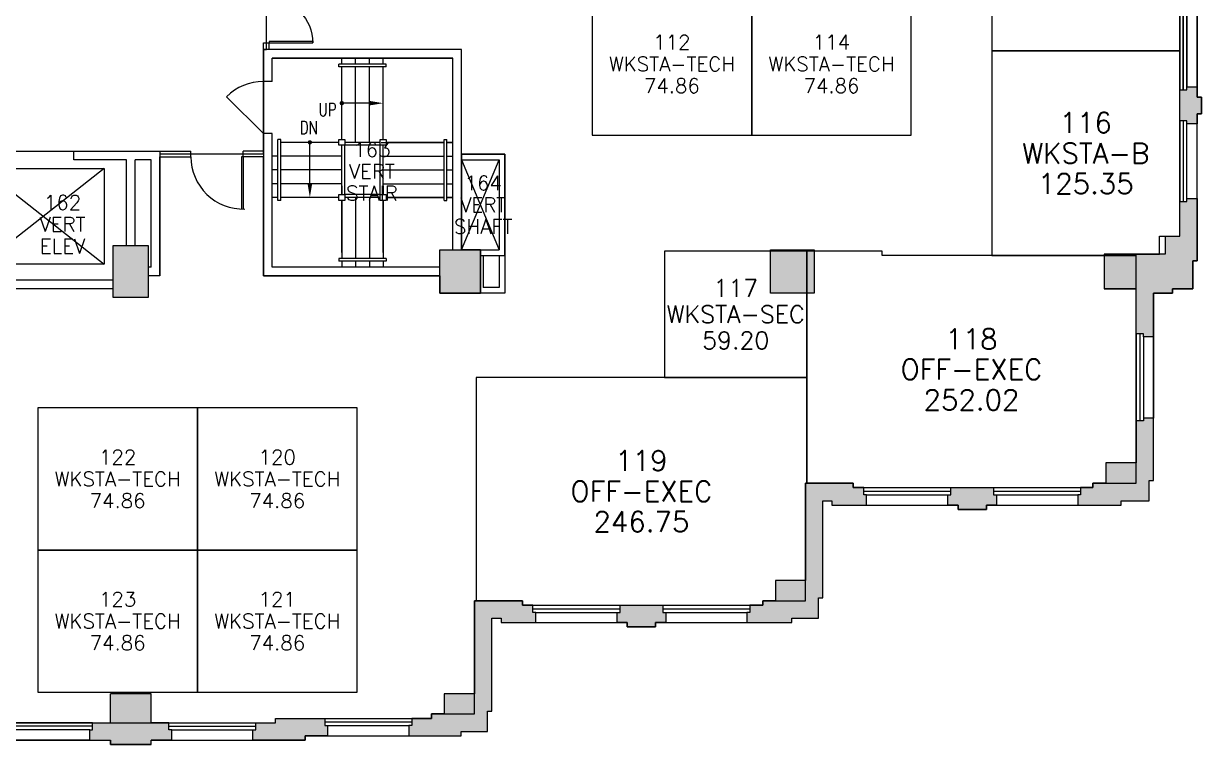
# Model space of a CAD drawing. Extents: x 17 to 1493, y -258 to 700.
# Drawn here: x 682 to 1493, y -258 to 239 of the extents above; entities that cross this region are included whole.
import ezdxf
from ezdxf.enums import TextEntityAlignment as Align

# ---------------------------------------------------------------- set-up
doc = ezdxf.new("R2010")
doc.units = 0
doc.header["$LTSCALE"] = 120
doc.header["$MEASUREMENT"] = 0
doc.layers.get('0').update_dxf_attribs({"linetype": 'CONTINUOUS'})
for name, color, linetype in [('DR', 30, 'CONTINUOUS'), ('GROS$', 20, 'CONTINUOUS'), ('PL', 82, 'CONTINUOUS'), ('PL-ELVTR', 82, 'CONTINUOUS'), ('PL-MISC', 82, 'CONTINUOUS'), ('PL-STAIR', 82, 'CONTINUOUS'), ('PL-TOIL', 82, 'CONTINUOUS'), ('RM3_', 142, 'CONTINUOUS'), ('RM_', 142, 'CONTINUOUS'), ('RM_TXT', 142, 'CONTINUOUS'), ('WA', 30, 'CONTINUOUS'), ('WA-EXT', 63, 'CONTINUOUS'), ('WN', 8, 'CONTINUOUS')]:
    doc.layers.add(name, color=color, linetype=linetype)
doc.styles.add('ASSETTEXT', font='simplex.shx')

# ---------------------------------------------------------------- blocks, each defined once
blk = doc.blocks.new('ELEV')
for p, q in [((42, -6), (-42, -72)), ((-42, -6), (42, -72))]:
    blk.add_line(p, q)
blk.add_lwpolyline([(-42, -72), (-42, -6), (42, -6), (42, -72)], close=True)
blk = doc.blocks.new('WNV')
for p, q in [((53.5, 5), (-2, 5)), ((53.5, 2.5), (-2, 2.5)), ((0, 0), (51.5, 0))]:
    blk.add_line(p, q)
at = {"layer": 'PL'}
blk.add_line((0, -7), (51.5, -7), dxfattribs=at)
blk = doc.blocks.new('WNH')
for p, q in [((-2, 5), (58, 5)), ((-2, 2.5), (58, 2.5)), ((0, 0), (56, 0))]:
    blk.add_line(p, q)
at = {"layer": 'PL'}
blk.add_line((0, -7), (56, -7), dxfattribs=at)
blk = doc.blocks.new('90S2')
for p, q in [((-0.5, 0), (-0.5, 1)), ((-0.46875, 0), (-0.46875, 0.998045)), ((-0.5, 0), (-0.46875, 0)), ((-0.46875, 0), (-0.46875, 0))]:
    blk.add_line(p, q)
blk.add_arc((-0.5, 0), 1, 0, 91.706985)
blk = doc.blocks.new('DR-DOUB')
for p, q in [((0, 0.5), (0.015625, 0.5)), ((0, 0), (0, 0.5)), ((0.015625, 0.5), (0.015625, 0)), ((1, 0.5), (0.984375, 0.5)), ((0.984375, 0.5), (0.984375, 0)), ((1, 0), (1, 0.5)), ((0.015625, 0), (0, 0)), ((0.984375, 0), (1, 0))]:
    blk.add_line(p, q)
for centre, start, end in [((0, 0), 0, 90), ((1, 0), 90, 180)]:
    blk.add_arc(centre, 0.5, start, end)

msp = doc.modelspace()

# ---------------------------------------------------------------- hatches: boundary and pattern name
at = {"layer": 'WA-EXT'}
h = msp.add_hatch(color=256, dxfattribs=at)
h.paths.add_polyline_path([(769.45, 664.98), (741.45, 664.98), (741.45, 684.98), (729.2, 684.98), (729.2, 689.98), (727.2, 689.98), (727.2, 696.98), (741.45, 696.98), (741.45, 699.98), (769.45, 699.98), (769.45, 696.98), (783.7, 696.98), (783.7, 689.98), (781.7, 689.98), (781.7, 684.98), (769.45, 684.98)])
h.paths.add_polyline_path([(1117.2, 618.98), (1097.7, 618.98), (1097.7, 615.98), (1090.7, 615.98), (1090.7, 608.98), (1092.7, 608.98), (1092.7, 603.98), (1122.2, 603.98), (1122.2, 608.98), (1124.2, 608.98), (1124.2, 615.98), (1117.2, 615.98)])
h.paths.add_polyline_path([(1345.2, 537.98), (1325.7, 537.98), (1325.7, 534.98), (1318.7, 534.98), (1318.7, 527.98), (1320.7, 527.98), (1320.7, 522.98), (1350.2, 522.98), (1350.2, 527.98), (1352.2, 527.98), (1352.2, 534.98), (1345.2, 534.98)])
h.paths.add_polyline_path([(1408.2, 527.98), (1408.2, 534.98), (1438.2, 534.98), (1438.2, 531.98), (1457.45, 531.98), (1457.45, 517.98), (1460.45, 517.98), (1460.45, 474.98), (1453.45, 474.98), (1453.45, 476.98), (1448.45, 476.98), (1448.45, 505.98), (1427.45, 505.98), (1427.45, 519.98), (1418.7, 519.98), (1418.7, 522.98), (1410.2, 522.98), (1410.2, 527.98)])
h.paths.add_polyline_path([(1493.45, 176.73), (1490.45, 176.73), (1490.45, 169.73), (1483.45, 169.73), (1483.45, 171.73), (1478.45, 171.73), (1478.45, 193.23), (1483.45, 193.23), (1483.45, 195.23), (1490.45, 195.23), (1490.45, 188.23), (1493.45, 188.23)])
h = msp.add_hatch(color=256, dxfattribs=at)
h.paths.add_polyline_path([(103.7, 547.98), (103.7, 554.98), (72.7, 554.98), (72.7, 551.98), (53.45, 551.98), (53.45, 537.98), (50.45, 537.98), (50.45, 486.98), (57.45, 486.98), (57.45, 488.98), (62.45, 488.98), (62.45, 525.98), (84.45, 525.98), (84.45, 539.98), (93.2, 539.98), (93.2, 542.98), (101.7, 542.98), (101.7, 547.98)])
h.paths.add_polyline_path([(46.45, 361.98), (84.45, 361.98), (84.45, 385.98), (62.45, 385.98), (62.45, 428.98), (57.45, 428.98), (57.45, 430.98), (50.45, 430.98), (50.45, 388.98), (37.45, 388.98), (37.45, 385.98), (23.45, 385.98), (23.45, 366.73), (20.45, 366.73), (20.45, 331.73), (27.45, 331.73), (27.45, 333.73), (32.45, 333.73), (32.45, 349.73), (46.45, 349.73)])
h.paths.add_polyline_path([(32.45, 248.73), (32.45, 278.23), (27.45, 278.23), (27.45, 280.23), (20.45, 280.23), (20.45, 273.23), (17.45, 273.23), (17.45, 253.73), (20.45, 253.73), (20.45, 246.73), (27.45, 246.73), (27.45, 248.73)])
h.paths.add_polyline_path([(62.45, 55.98), (84.45, 55.98), (84.45, 79.98), (46.45, 79.98), (46.45, 92.23), (32.45, 92.23), (32.45, 108.23), (27.45, 108.23), (27.45, 110.23), (20.45, 110.23), (20.45, 75.23), (23.45, 75.23), (23.45, 55.98), (37.45, 55.98), (37.45, 52.98), (50.45, 52.98), (50.45, 10.98), (57.45, 10.98), (57.45, 12.98), (62.45, 12.98)], flags=17)
h.paths.add_polyline_path([(187.2, -116.02), (167.7, -116.02), (167.7, -113.02), (160.7, -113.02), (160.7, -106.02), (162.7, -106.02), (162.7, -101.02), (192.2, -101.02), (192.2, -106.02), (194.2, -106.02), (194.2, -113.02), (187.2, -113.02)], flags=17)
h.paths.add_polyline_path([(104.7, -106.02), (104.7, -113.02), (72.7, -113.02), (72.7, -110.02), (53.45, -110.02), (53.45, -96.02), (50.45, -96.02), (50.45, -45.02), (57.45, -45.02), (57.45, -47.02), (62.45, -47.02), (62.45, -84.02), (85.45, -84.02), (85.45, -98.02), (94.2, -98.02), (94.2, -101.02), (102.7, -101.02), (102.7, -106.02)], flags=16)
h.paths.add_polyline_path([(415.2, -187.02), (395.7, -187.02), (395.7, -184.02), (388.7, -184.02), (388.7, -177.02), (390.7, -177.02), (390.7, -172.02), (420.2, -172.02), (420.2, -177.02), (422.2, -177.02), (422.2, -184.02), (415.2, -184.02)])
h.paths.add_polyline_path([(1117.2, -177.02), (1097.7, -177.02), (1097.7, -174.02), (1090.7, -174.02), (1090.7, -167.02), (1092.7, -167.02), (1092.7, -162.02), (1122.2, -162.02), (1122.2, -167.02), (1124.2, -167.02), (1124.2, -174.02), (1117.2, -174.02)])
edge = h.paths.add_edge_path()
edge.add_line((17.45, 168.73), (17.45, 188.23))
edge.add_line((20.45, 168.73), (17.45, 168.73))
edge.add_line((20.45, 161.73), (20.45, 168.73))
edge.add_line((27.45, 161.73), (20.45, 161.73))
edge.add_line((27.45, 163.73), (27.45, 161.73))
edge.add_line((32.45, 163.73), (27.45, 163.73))
edge.add_line((32.45, 173.98), (32.45, 163.73))
edge.add_line((32.45, 193.23), (32.45, 179.98))
edge.add_line((27.45, 193.23), (32.45, 193.23))
edge.add_line((27.45, 195.23), (27.45, 193.23))
edge.add_line((20.45, 195.23), (27.45, 195.23))
edge.add_line((20.45, 188.23), (20.45, 195.23))
edge.add_line((17.45, 188.23), (20.45, 188.23))
edge.add_line((282.75, -98.02), (290.45, -98.02))
edge.add_line((321.2, -169.02), (321.2, -172.02))
edge.add_line((312.45, -169.02), (321.2, -169.02))
edge.add_line((312.45, -155.02), (312.45, -169.02))
edge.add_line((290.45, -155.02), (312.45, -155.02))
edge.add_line((290.45, -98.02), (290.45, -155.02))
edge.add_line((259.45, -98.02), (278.75, -98.02))
edge.add_line((259.45, -101.02), (259.45, -98.02))
edge.add_line((252.2, -101.02), (259.45, -101.02))
edge.add_line((252.2, -106.02), (252.2, -101.02))
edge.add_line((250.2, -106.02), (252.2, -106.02))
edge.add_line((250.2, -113.02), (250.2, -106.02))
edge.add_line((272.7, -113.02), (250.2, -113.02))
edge.add_line((272.7, -110.02), (272.7, -113.02))
edge.add_line((278.45, -110.02), (272.7, -110.02))
edge.add_line((278.45, -167.02), (278.45, -110.02))
edge.add_line((281.45, -167.02), (278.45, -167.02))
edge.add_line((281.45, -181.02), (281.45, -167.02))
edge.add_line((299.7, -181.02), (281.45, -181.02))
edge.add_line((299.7, -184.02), (299.7, -181.02))
edge.add_line((332.7, -184.02), (299.7, -184.02))
edge.add_line((332.7, -177.02), (332.7, -184.02))
edge.add_line((330.7, -177.02), (332.7, -177.02))
edge.add_line((330.7, -172.02), (330.7, -177.02))
edge.add_line((321.2, -172.02), (330.7, -172.02))
for points in [[(1468.45, 79.98), (1426.45, 79.98), (1426.45, 55.98), (1448.45, 55.98), (1448.45, 24.98), (1453.45, 24.98), (1453.45, 22.98), (1460.45, 22.98), (1460.45, 52.98), (1473.45, 52.98), (1473.45, 55.98), (1487.45, 55.98), (1487.45, 75.23), (1490.45, 75.23), (1490.45, 118.23), (1483.45, 118.23), (1483.45, 116.23), (1478.45, 116.23), (1478.45, 92.23), (1468.45, 92.23)], [(743.45, 85.98), (767.45, 85.98), (767.45, 49.98), (743.45, 49.98)], [(968.45, 82.98), (996.45, 82.98), (996.45, 52.98), (968.45, 52.98)], [(1226.45, 82.98), (1226.45, 52.98), (1196.45, 52.98), (1196.45, 82.98)], [(1408.2, -86.02), (1408.2, -93.02), (1438.2, -93.02), (1438.2, -90.02), (1457.45, -90.02), (1457.45, -76.02), (1460.45, -76.02), (1460.45, -33.02), (1453.45, -33.02), (1453.45, -35.02), (1448.45, -35.02), (1448.45, -64.02), (1427.45, -64.02), (1427.45, -78.02), (1418.7, -78.02), (1418.7, -81.02), (1410.2, -81.02), (1410.2, -86.02)]]:
    msp.add_hatch(color=256, dxfattribs=at).paths.add_polyline_path(points)
h = msp.add_hatch(color=256, dxfattribs=at)
h.paths.add_polyline_path([(1345.2, -96.02), (1325.7, -96.02), (1325.7, -93.02), (1318.7, -93.02), (1318.7, -86.02), (1320.7, -86.02), (1320.7, -81.02), (1350.2, -81.02), (1350.2, -86.02), (1352.2, -86.02), (1352.2, -93.02), (1345.2, -93.02)])
h.paths.add_polyline_path([(1220.45, -145.02), (1220.45, -78.02), (1253.45, -78.02), (1253.45, -81.02), (1260.7, -81.02), (1260.7, -86.02), (1262.7, -86.02), (1262.7, -93.02), (1238.7, -93.02), (1238.7, -90.02), (1232.45, -90.02), (1232.45, -157.02), (1229.45, -157.02), (1229.45, -171.02), (1211.2, -171.02), (1211.2, -174.02), (1180.2, -174.02), (1180.2, -167.02), (1182.2, -167.02), (1182.2, -162.02), (1191.2, -162.02), (1191.2, -159.02), (1199.95, -159.02), (1199.95, -145.02)])
h = msp.add_hatch(color=256, dxfattribs=at)
h.paths.add_polyline_path([(1025.45, -159.02), (992.45, -159.02), (992.45, -223.02), (971.45, -223.02), (971.45, -237.02), (962.7, -237.02), (962.7, -240.02), (949.2, -240.02), (949.2, -245.02), (947.2, -245.02), (947.2, -252.02), (983.2, -252.02), (983.2, -249.02), (1001.45, -249.02), (1001.45, -235.02), (1004.45, -235.02), (1004.45, -171.02), (1010.7, -171.02), (1010.7, -174.02), (1034.7, -174.02), (1034.7, -167.02), (1032.7, -167.02), (1032.7, -162.02), (1025.45, -162.02)])
h.paths.add_polyline_path([(875.7, -255.02), (839.7, -255.02), (839.7, -248.02), (841.7, -248.02), (841.7, -243.02), (855.2, -243.02), (855.2, -240.02), (889.2, -240.02), (889.2, -245.02), (891.2, -245.02), (891.2, -252.02), (875.7, -252.02)])
h = msp.add_hatch(color=256, dxfattribs=at)
h.paths.add_polyline_path([(655.7, -243.02), (655.7, -240.02), (621.7, -240.02), (621.7, -245.02), (619.7, -245.02), (619.7, -252.02), (635.2, -252.02), (635.2, -255.02), (671.2, -255.02), (671.2, -248.02), (669.2, -248.02), (669.2, -243.02)])
h.paths.add_polyline_path([(769.45, -243.02), (769.45, -223.02), (741.45, -223.02), (741.45, -243.02), (729.2, -243.02), (729.2, -248.02), (727.2, -248.02), (727.2, -255.02), (741.45, -255.02), (741.45, -258.02), (769.45, -258.02), (769.45, -255.02), (783.7, -255.02), (783.7, -248.02), (781.7, -248.02), (781.7, -243.02)])

# ---------------------------------------------------------------- linework, layer by layer
at = {"layer": 'DR'}
msp.add_line((821.49, 188.44), (846.95, 162.98), dxfattribs=at)
at = {"layer": 'DR', "linetype": 'Continuous'}
msp.add_arc((846.95, 162.98), 36, 90, 135, dxfattribs=at)
at = {"layer": 'GROS$'}
for points in [[(655.7, -243.02), (855.2, -243.02), (855.2, -240.02), (962.7, -240.02), (962.7, -237.02), (992.45, -237.02), (992.45, -159.02), (1025.45, -159.02), (1025.45, -162.02), (1191.2, -162.02), (1191.2, -159.02), (1220.45, -159.02), (1220.45, -78.02), (1253.45, -78.02), (1253.45, -81.02), (1418.7, -81.02), (1418.7, -78.02), (1448.45, -78.02), (1448.45, 79.98), (1464.45, 79.98), (1464.45, 92.23), (1478.45, 92.23), (1478.45, 220.98), (1478.45, 349.73)], [(635.2, -255.02), (741.45, -255.02), (741.45, -258.02), (769.45, -258.02), (769.45, -255.02), (875.7, -255.02), (875.7, -252.02), (983.2, -252.02), (983.2, -249.02), (1001.45, -249.02), (1001.45, -235.02), (1004.45, -235.02), (1004.45, -171.02), (1010.7, -171.02), (1010.7, -174.02), (1097.7, -174.02), (1097.7, -177.02), (1117.2, -177.02), (1117.2, -174.02), (1211.2, -174.02), (1211.2, -171.02), (1229.45, -171.02), (1229.45, -157.02), (1232.45, -157.02), (1232.45, -90.02), (1238.7, -90.02), (1238.7, -93.02), (1325.7, -93.02), (1325.7, -96.02), (1345.2, -96.02), (1345.2, -93.02), (1438.2, -93.02), (1438.2, -90.02), (1457.45, -90.02), (1457.45, -76.02), (1460.45, -76.02), (1460.45, 52.98), (1473.45, 52.98), (1473.45, 55.98), (1487.45, 55.98), (1487.45, 75.23), (1490.45, 75.23), (1490.45, 176.73), (1493.45, 176.73), (1493.45, 188.23), (1490.45, 188.23), (1490.45, 253.73)]]:
    msp.add_lwpolyline(points, dxfattribs=at)
at = {"layer": 'PL-MISC'}
for p, q in [((983.45, 144.9), (1009.4, 82.98)), ((983.45, 82.98), (1009.4, 144.9))]:
    msp.add_line(p, q, dxfattribs=at)
at = {"layer": 'PL-STAIR'}
for p, q in [((900.95, 210.98), (900.95, 214.98)), ((910.45, 210.98), (910.45, 214.98)), ((919.95, 210.98), (919.95, 214.98)), ((929.45, 210.98), (929.45, 214.98)), ((931.45, 210.98), (898.95, 210.98)), ((898.95, 208.98), (898.95, 210.98)), ((931.45, 208.98), (898.95, 208.98)), ((900.95, 158.98), (900.95, 208.98)), ((910.45, 156.98), (910.45, 208.98)), ((919.95, 156.98), (919.95, 208.98)), ((929.45, 158.98), (929.45, 208.98)), ((931.45, 208.98), (931.45, 210.98)), ((919.45, 183.98), (900.95, 183.98)), ((856.95, 116.98), (856.95, 158.98)), ((858.95, 158.98), (856.95, 158.98)), ((858.95, 116.98), (858.95, 158.98)), ((898.95, 156.98), (858.95, 156.98)), ((878.95, 128.98), (878.95, 156.98)), ((900.95, 120.98), (900.95, 154.98)), ((927.45, 156.98), (902.95, 156.98)), ((927.45, 154.98), (902.95, 154.98)), ((902.95, 120.98), (902.95, 154.98)), ((927.45, 120.98), (927.45, 154.98)), ((929.45, 120.98), (929.45, 154.98)), ((971.45, 156.98), (931.45, 156.98)), ((931.45, 156.98), (971.45, 156.98)), ((971.45, 116.98), (971.45, 158.98)), ((971.45, 158.98), (973.45, 158.98)), ((973.45, 116.98), (973.45, 158.98)), ((977.45, 156.98), (973.45, 156.98)), ((973.45, 156.98), (977.45, 156.98)), ((856.95, 147.48), (852.95, 147.48)), ((900.95, 147.48), (858.95, 147.48)), ((929.45, 147.48), (971.45, 147.48)), ((973.45, 147.48), (977.45, 147.48)), ((856.95, 137.98), (852.95, 137.98)), ((900.95, 137.98), (858.95, 137.98)), ((929.45, 137.98), (971.45, 137.98)), ((973.45, 137.98), (977.45, 137.98)), ((856.95, 128.48), (852.95, 128.48)), ((900.95, 128.48), (858.95, 128.48)), ((900.95, 126.98), (900.95, 120.98)), ((900.95, 120.98), (900.95, 126.98)), ((929.45, 128.48), (971.45, 128.48)), ((929.45, 126.98), (929.45, 120.98)), ((929.45, 120.98), (929.45, 126.98)), ((973.45, 128.48), (977.45, 128.48)), ((856.95, 118.98), (852.95, 118.98)), ((858.95, 116.98), (856.95, 116.98)), ((898.95, 118.98), (858.95, 118.98)), ((900.95, 116.98), (900.95, 76.98)), ((900.95, 80.98), (900.95, 116.98)), ((927.45, 120.98), (902.95, 120.98)), ((927.45, 118.98), (902.95, 118.98)), ((910.45, 118.98), (910.45, 76.98)), ((919.95, 118.98), (919.95, 76.98)), ((929.45, 116.98), (929.45, 76.98)), ((929.45, 80.98), (929.45, 116.98)), ((971.45, 118.98), (931.45, 118.98)), ((931.45, 118.98), (971.45, 118.98)), ((971.45, 116.98), (973.45, 116.98)), ((977.45, 118.98), (973.45, 118.98)), ((973.45, 118.98), (977.45, 118.98)), ((931.45, 76.98), (898.95, 76.98)), ((898.95, 76.98), (898.95, 74.98)), ((931.45, 74.98), (898.95, 74.98)), ((900.95, 74.98), (900.95, 70.98)), ((910.45, 74.98), (910.45, 70.98)), ((919.95, 74.98), (919.95, 70.98)), ((929.45, 74.98), (929.45, 70.98)), ((931.45, 76.98), (931.45, 74.98))]:
    msp.add_line(p, q, dxfattribs=at)
at = {"layer": 'PL-STAIR', "const_width": 1.5}
for points in [[(900.2, 183.98, 1), (901.7, 183.98, 1)], [(878.2, 156.98, 1), (879.7, 156.98, 1)]]:
    msp.add_lwpolyline(points, format="xyb", close=True, dxfattribs=at)
at = {"layer": 'PL-STAIR'}
for points in [[(898.95, 154.98), (898.95, 158.98), (902.95, 158.98), (902.95, 154.98)], [(927.45, 154.98), (927.45, 158.98), (931.45, 158.98), (931.45, 154.98)], [(898.95, 116.98), (898.95, 120.98), (902.95, 120.98), (902.95, 116.98)], [(927.45, 116.98), (927.45, 120.98), (931.45, 120.98), (931.45, 116.98)]]:
    msp.add_lwpolyline(points, close=True, dxfattribs=at)
for points in [[(919.45, 185.65), (919.45, 182.32), (929.45, 183.98)], [(880.62, 128.98), (877.28, 128.98), (878.95, 118.98)]]:
    msp.add_solid(points, dxfattribs=at)
at = {"layer": 'PL-TOIL'}
for p, q in [((852.99, 214.93), (977.34, 214.93)), ((852.99, 198.98), (852.99, 214.93)), ((977.34, 214.93), (977.34, 82.94)), ((852.99, 71.25), (852.99, 162.98)), ((968.68, 70.92), (853.13, 70.92))]:
    msp.add_line(p, q, dxfattribs=at)
at = {"layer": 'RM3_'}
for points in [[(1349, 219.98), (1478.45, 219.98), (1478.45, 220.98), (1478.45, 349.73), (1464.45, 349.73), (1464.45, 361.98), (1448.45, 361.98), (1448.45, 362.98), (1349, 362.98)], [(1183.45, 161.98), (1183.45, 259.98), (1073.45, 259.98), (1073.45, 161.98)], [(1183.45, 161.98), (1293.45, 161.98), (1293.45, 259.98), (1183.45, 259.98)], [(1349, 219.98), (1349, 78.98), (1448.45, 78.98), (1448.45, 79.98), (1464.45, 79.98), (1464.45, 92.23), (1478.45, 92.23), (1478.45, 219.98)], [(1221.45, 81.98), (1123.45, 81.98), (1123.45, -5), (1221.45, -5)], [(1448.45, 78.98), (1349, 78.98), (1273.45, 78.98), (1273.45, 81.98), (1221.45, 81.98), (1221.45, -78.02), (1253.45, -78.02), (1253.45, -81.02), (1418.7, -81.02), (1418.7, -78.02), (1448.45, -78.02)], [(1221.45, -78.02), (1221.45, -5), (993.45, -5), (993.45, -159.02), (1025.45, -159.02), (1025.45, -162.02), (1191.2, -162.02), (1191.2, -159.02), (1220.45, -159.02), (1220.45, -78.02)]]:
    msp.add_lwpolyline(points, close=True, dxfattribs=at)
at = {"layer": 'RM_'}
for points in [[(848.95, 290.98), (767.45, 290.98), (758.45, 290.98), (296.45, 290.98), (263.45, 290.98), (263.45, 373.98), (215.45, 373.98), (215.45, 310.98), (215.45, 202.98), (215.45, 118.98), (215.45, 67.98), (263.45, 67.98), (263.45, 150.98), (775.45, 150.98), (775.45, 148.98), (846.95, 148.98), (846.95, 220.98), (848.95, 220.98)], [(983.45, 148.9), (983.45, 220.98), (846.95, 220.98), (846.95, 148.98), (846.95, 64.98), (968.45, 64.98), (968.45, 52.98), (996.45, 52.98), (996.45, 78.98), (996.45, 82.98), (983.45, 82.98)], [(1013.4, 148.9), (983.45, 148.9), (983.45, 82.98), (996.45, 82.98), (996.45, 78.98), (1013.4, 78.98)], [(801.45, -26.02), (691.45, -26.02), (691.45, -124.02), (801.45, -124.02)], [(911.45, -26.02), (801.45, -26.02), (801.45, -124.02), (911.45, -124.02)], [(801.45, -124.02), (691.45, -124.02), (691.45, -222.02), (801.45, -222.02)], [(911.45, -124.02), (801.45, -124.02), (801.45, -222.02), (911.45, -222.02)]]:
    msp.add_lwpolyline(points, close=True, dxfattribs=at)
msp.add_lwpolyline([(641.45, 55.98), (641.45, 150.98), (775.45, 150.98), (775.45, 64.98), (767.45, 64.98), (767.45, 49.98), (743.45, 49.98), (743.45, 55.98), (641.45, 55.98)], dxfattribs=at)
at = {"layer": 'WA'}
for p, q in [((846.95, 225.56), (850.95, 225.56)), ((846.95, 198.98), (846.95, 225.56)), ((846.95, 198.98), (846.95, 220.98)), ((850.95, 220.98), (850.95, 225.56)), ((983.45, 220.98), (850.95, 220.98)), ((983.45, 148.9), (983.45, 220.98)), ((977.45, 214.98), (852.95, 214.98)), ((852.95, 198.98), (852.95, 214.98)), ((977.45, 82.98), (977.45, 214.98)), ((852.95, 198.98), (846.95, 198.98)), ((1483.45, 193.23), (1483.45, 195.23)), ((1483.45, 195.23), (1490.45, 195.23)), ((1490.45, 195.23), (1490.45, 188.23)), ((1478.45, 171.73), (1478.45, 193.23)), ((1478.45, 193.23), (1483.45, 193.23)), ((1490.45, 188.23), (1493.45, 188.23)), ((1493.45, 188.23), (1493.45, 176.73)), ((1483.45, 171.73), (1478.45, 171.73)), ((1483.45, 169.73), (1483.45, 171.73)), ((1490.45, 176.73), (1490.45, 169.73)), ((1493.45, 176.73), (1490.45, 176.73)), ((852.95, 162.98), (846.95, 162.98)), ((846.95, 150.98), (846.95, 162.98)), ((852.95, 70.98), (852.95, 162.98)), ((1490.45, 169.73), (1483.45, 169.73)), ((716.2, 144.98), (716.2, 150.98)), ((716.2, 150.98), (796.95, 150.98)), ((775.45, 64.98), (775.45, 146.98)), ((775.45, 146.98), (796.95, 146.98)), ((796.95, 146.98), (796.95, 150.98)), ((846.95, 150.98), (832.95, 150.98)), ((832.95, 146.98), (832.95, 150.98)), ((846.95, 146.98), (832.95, 146.98)), ((846.95, 64.98), (846.95, 146.98)), ((983.45, 148.9), (1013.4, 148.9)), ((1013.4, 148.9), (1013.4, 52.98)), ((752.45, 144.98), (716.2, 144.98)), ((752.45, 85.98), (752.45, 144.98)), ((758.45, 85.98), (758.45, 144.98)), ((769.45, 144.98), (758.45, 144.98)), ((769.45, 70.98), (769.45, 144.98)), ((983.45, 82.98), (983.45, 144.9)), ((983.45, 144.9), (1009.4, 144.9)), ((1009.4, 144.9), (1009.4, 82.98)), ((1478.45, 92.23), (1478.45, 116.23)), ((1478.45, 116.23), (1483.45, 116.23)), ((1483.45, 118.23), (1490.45, 118.23)), ((1483.45, 116.23), (1483.45, 118.23)), ((1490.45, 118.23), (1490.45, 75.23)), ((1464.45, 92.23), (1478.45, 92.23)), ((1464.45, 79.98), (1464.45, 92.23)), ((743.45, 49.98), (743.45, 85.98)), ((743.45, 85.98), (752.45, 85.98)), ((758.45, 85.98), (767.45, 85.98)), ((767.45, 85.98), (767.45, 70.98)), ((968.45, 70.98), (968.45, 82.98)), ((968.45, 82.98), (977.45, 82.98)), ((983.45, 82.98), (998.45, 82.98)), ((998.45, 82.98), (1009.4, 82.98)), ((1196.45, 82.98), (1226.45, 82.98)), ((1196.45, 52.98), (1196.45, 82.98)), ((1226.45, 82.98), (1226.45, 52.98)), ((998.45, 78.98), (1009.4, 78.98)), ((998.45, 78.98), (998.45, 56.98)), ((1009.4, 78.98), (1009.4, 56.98)), ((1464.45, 79.98), (1426.45, 79.98)), ((1426.45, 79.98), (1426.45, 55.98)), ((1487.45, 75.23), (1487.45, 55.98)), ((1490.45, 75.23), (1487.45, 75.23)), ((769.45, 70.98), (767.45, 70.98)), ((775.45, 64.98), (767.45, 64.98)), ((767.45, 64.98), (767.45, 49.98)), ((968.45, 64.98), (846.95, 64.98)), ((968.45, 70.98), (852.95, 70.98)), ((968.45, 52.98), (968.45, 64.98)), ((743.45, 61.98), (539.45, 61.98)), ((1009.4, 56.98), (998.45, 56.98)), ((743.45, 55.98), (593.45, 55.98)), ((767.45, 49.98), (743.45, 49.98)), ((998.45, 52.98), (968.45, 52.98)), ((1013.4, 52.98), (998.45, 52.98)), ((1226.45, 52.98), (1196.45, 52.98)), ((1448.45, 55.98), (1426.45, 55.98)), ((1448.45, 24.98), (1448.45, 55.98)), ((1460.45, 52.98), (1460.45, 22.98)), ((1473.45, 52.98), (1460.45, 52.98)), ((1487.45, 55.98), (1473.45, 55.98)), ((1473.45, 55.98), (1473.45, 52.98)), ((1453.45, 24.98), (1448.45, 24.98)), ((1453.45, 22.98), (1453.45, 24.98)), ((1460.45, 22.98), (1453.45, 22.98)), ((1453.45, -35.02), (1448.45, -35.02)), ((1448.45, -35.02), (1448.45, -64.02)), ((1460.45, -33.02), (1453.45, -33.02)), ((1453.45, -33.02), (1453.45, -35.02)), ((1460.45, -76.02), (1460.45, -33.02)), ((1448.45, -64.02), (1427.45, -64.02)), ((1427.45, -64.02), (1427.45, -78.02)), ((1253.45, -78.02), (1220.45, -78.02)), ((1220.45, -78.02), (1220.45, -145.02)), ((1253.45, -81.02), (1253.45, -78.02)), ((1260.7, -81.02), (1253.45, -81.02)), ((1260.7, -86.02), (1260.7, -81.02)), ((1320.7, -86.02), (1320.7, -81.02)), ((1320.7, -81.02), (1350.2, -81.02)), ((1350.2, -81.02), (1350.2, -86.02)), ((1418.7, -81.02), (1410.2, -81.02)), ((1410.2, -81.02), (1410.2, -86.02)), ((1427.45, -78.02), (1418.7, -78.02)), ((1418.7, -78.02), (1418.7, -81.02)), ((1457.45, -90.02), (1457.45, -76.02)), ((1457.45, -76.02), (1460.45, -76.02)), ((1262.7, -86.02), (1260.7, -86.02)), ((1262.7, -93.02), (1262.7, -86.02)), ((1318.7, -93.02), (1318.7, -86.02)), ((1318.7, -86.02), (1320.7, -86.02)), ((1350.2, -86.02), (1352.2, -86.02)), ((1352.2, -86.02), (1352.2, -93.02)), ((1410.2, -86.02), (1408.2, -86.02)), ((1408.2, -86.02), (1408.2, -93.02)), ((1232.45, -157.02), (1232.45, -90.02)), ((1232.45, -90.02), (1238.7, -90.02)), ((1238.7, -90.02), (1238.7, -93.02)), ((1238.7, -93.02), (1262.7, -93.02)), ((1325.7, -93.02), (1318.7, -93.02)), ((1325.7, -96.02), (1325.7, -93.02)), ((1345.2, -96.02), (1325.7, -96.02)), ((1352.2, -93.02), (1345.2, -93.02)), ((1345.2, -93.02), (1345.2, -96.02)), ((1408.2, -93.02), (1438.2, -93.02)), ((1438.2, -93.02), (1438.2, -90.02)), ((1438.2, -90.02), (1457.45, -90.02)), ((1220.45, -145.02), (1199.95, -145.02)), ((1199.95, -145.02), (1199.95, -159.02)), ((1025.45, -159.02), (992.45, -159.02)), ((992.45, -159.02), (992.45, -223.02)), ((1025.45, -162.02), (1025.45, -159.02)), ((1032.7, -162.02), (1025.45, -162.02)), ((1032.7, -167.02), (1032.7, -162.02)), ((1092.7, -167.02), (1092.7, -162.02)), ((1092.7, -162.02), (1122.2, -162.02)), ((1122.2, -162.02), (1122.2, -167.02)), ((1191.2, -162.02), (1182.2, -162.02)), ((1182.2, -162.02), (1182.2, -167.02)), ((1199.95, -159.02), (1191.2, -159.02)), ((1191.2, -159.02), (1191.2, -162.02)), ((1229.45, -171.02), (1229.45, -157.02)), ((1229.45, -157.02), (1232.45, -157.02)), ((1034.7, -167.02), (1032.7, -167.02)), ((1034.7, -174.02), (1034.7, -167.02)), ((1090.7, -174.02), (1090.7, -167.02)), ((1090.7, -167.02), (1092.7, -167.02)), ((1122.2, -167.02), (1124.2, -167.02)), ((1124.2, -167.02), (1124.2, -174.02)), ((1182.2, -167.02), (1180.2, -167.02)), ((1180.2, -167.02), (1180.2, -174.02)), ((1004.45, -235.02), (1004.45, -171.02)), ((1004.45, -171.02), (1010.7, -171.02)), ((1010.7, -171.02), (1010.7, -174.02)), ((1010.7, -174.02), (1034.7, -174.02)), ((1097.7, -174.02), (1090.7, -174.02)), ((1097.7, -177.02), (1097.7, -174.02)), ((1117.2, -177.02), (1097.7, -177.02)), ((1124.2, -174.02), (1117.2, -174.02)), ((1117.2, -174.02), (1117.2, -177.02)), ((1180.2, -174.02), (1211.2, -174.02)), ((1211.2, -174.02), (1211.2, -171.02)), ((1211.2, -171.02), (1229.45, -171.02)), ((769.45, -223.02), (741.45, -223.02)), ((741.45, -243.02), (741.45, -223.02)), ((769.45, -243.02), (769.45, -223.02)), ((992.45, -223.02), (971.45, -223.02)), ((971.45, -223.02), (971.45, -237.02)), ((1001.45, -249.02), (1001.45, -235.02)), ((1001.45, -235.02), (1004.45, -235.02)), ((729.2, -243.02), (741.45, -243.02)), ((729.2, -248.02), (729.2, -243.02)), ((781.7, -243.02), (769.45, -243.02)), ((781.7, -248.02), (781.7, -243.02)), ((841.7, -248.02), (841.7, -243.02)), ((841.7, -243.02), (855.2, -243.02)), ((855.2, -243.02), (855.2, -240.02)), ((855.2, -240.02), (889.2, -240.02)), ((889.2, -240.02), (889.2, -245.02)), ((962.7, -240.02), (949.2, -240.02)), ((949.2, -240.02), (949.2, -245.02)), ((971.45, -237.02), (962.7, -237.02)), ((962.7, -237.02), (962.7, -240.02)), ((727.2, -248.02), (729.2, -248.02)), ((727.2, -255.02), (727.2, -248.02)), ((783.7, -248.02), (781.7, -248.02)), ((783.7, -255.02), (783.7, -248.02)), ((839.7, -255.02), (839.7, -248.02)), ((839.7, -248.02), (841.7, -248.02)), ((889.2, -245.02), (891.2, -245.02)), ((891.2, -245.02), (891.2, -252.02)), ((949.2, -245.02), (947.2, -245.02)), ((947.2, -245.02), (947.2, -252.02)), ((983.2, -252.02), (983.2, -249.02)), ((983.2, -249.02), (1001.45, -249.02)), ((727.2, -255.02), (741.45, -255.02)), ((741.45, -258.02), (741.45, -255.02)), ((769.45, -258.02), (741.45, -258.02)), ((783.7, -255.02), (769.45, -255.02)), ((769.45, -258.02), (769.45, -255.02)), ((875.7, -255.02), (839.7, -255.02)), ((891.2, -252.02), (875.7, -252.02)), ((875.7, -252.02), (875.7, -255.02)), ((947.2, -252.02), (983.2, -252.02))]:
    msp.add_line(p, q, dxfattribs=at)
at = {"layer": 'WA-EXT', "color": 7}
for p, q in [((1483.45, 193.23), (1483.45, 195.23)), ((1483.45, 195.23), (1490.45, 195.23)), ((1490.45, 195.23), (1490.45, 188.23)), ((1478.45, 171.73), (1478.45, 193.23)), ((1478.45, 193.23), (1483.45, 193.23)), ((1490.45, 188.23), (1493.45, 188.23)), ((1493.45, 188.23), (1493.45, 176.73)), ((1483.45, 171.73), (1478.45, 171.73)), ((1483.45, 169.73), (1483.45, 171.73)), ((1490.45, 176.73), (1490.45, 169.73)), ((1493.45, 176.73), (1490.45, 176.73)), ((1490.45, 169.73), (1483.45, 169.73)), ((1478.45, 92.23), (1478.45, 116.23)), ((1478.45, 116.23), (1483.45, 116.23)), ((1483.45, 118.23), (1490.45, 118.23)), ((1483.45, 116.23), (1483.45, 118.23)), ((1490.45, 118.23), (1490.45, 75.23)), ((1468.45, 92.23), (1478.45, 92.23)), ((1468.45, 92.23), (1468.45, 79.98)), ((743.45, 49.98), (743.45, 85.98)), ((743.45, 85.98), (767.45, 85.98)), ((767.45, 85.98), (767.45, 49.98)), ((968.45, 52.98), (968.45, 82.98)), ((968.45, 82.98), (996.45, 82.98)), ((996.45, 82.98), (996.45, 52.98)), ((1196.45, 82.98), (1226.45, 82.98)), ((1196.45, 52.98), (1196.45, 82.98)), ((1226.45, 82.98), (1226.45, 52.98)), ((1426.45, 79.98), (1426.45, 55.98)), ((1468.45, 79.98), (1426.45, 79.98)), ((1487.45, 75.23), (1487.45, 55.98)), ((1490.45, 75.23), (1487.45, 75.23)), ((767.45, 49.98), (743.45, 49.98)), ((996.45, 52.98), (968.45, 52.98)), ((1226.45, 52.98), (1196.45, 52.98)), ((1426.45, 55.98), (1448.45, 55.98)), ((1448.45, 24.98), (1448.45, 55.98)), ((1460.45, 52.98), (1460.45, 22.98)), ((1473.45, 52.98), (1460.45, 52.98)), ((1487.45, 55.98), (1473.45, 55.98)), ((1473.45, 55.98), (1473.45, 52.98)), ((1453.45, 24.98), (1448.45, 24.98)), ((1453.45, 22.98), (1453.45, 24.98)), ((1460.45, 22.98), (1453.45, 22.98)), ((1453.45, -35.02), (1448.45, -35.02)), ((1448.45, -35.02), (1448.45, -64.02)), ((1460.45, -33.02), (1453.45, -33.02)), ((1453.45, -33.02), (1453.45, -35.02)), ((1460.45, -76.02), (1460.45, -33.02)), ((1448.45, -64.02), (1427.45, -64.02)), ((1427.45, -64.02), (1427.45, -78.02)), ((1253.45, -78.02), (1220.45, -78.02)), ((1220.45, -145.02), (1220.45, -78.02)), ((1253.45, -81.02), (1253.45, -78.02)), ((1260.7, -81.02), (1253.45, -81.02)), ((1260.7, -86.02), (1260.7, -81.02)), ((1320.7, -86.02), (1320.7, -81.02)), ((1320.7, -81.02), (1350.2, -81.02)), ((1350.2, -81.02), (1350.2, -86.02)), ((1418.7, -81.02), (1410.2, -81.02)), ((1410.2, -81.02), (1410.2, -86.02)), ((1427.45, -78.02), (1418.7, -78.02)), ((1418.7, -78.02), (1418.7, -81.02)), ((1457.45, -90.02), (1457.45, -76.02)), ((1457.45, -76.02), (1460.45, -76.02)), ((1262.7, -86.02), (1260.7, -86.02)), ((1262.7, -93.02), (1262.7, -86.02)), ((1318.7, -93.02), (1318.7, -86.02)), ((1318.7, -86.02), (1320.7, -86.02)), ((1350.2, -86.02), (1352.2, -86.02)), ((1352.2, -86.02), (1352.2, -93.02)), ((1410.2, -86.02), (1408.2, -86.02)), ((1408.2, -86.02), (1408.2, -93.02)), ((1232.45, -157.02), (1232.45, -90.02)), ((1232.45, -90.02), (1238.7, -90.02)), ((1238.7, -90.02), (1238.7, -93.02)), ((1238.7, -93.02), (1262.7, -93.02)), ((1325.7, -93.02), (1318.7, -93.02)), ((1325.7, -96.02), (1325.7, -93.02)), ((1345.2, -96.02), (1325.7, -96.02)), ((1352.2, -93.02), (1345.2, -93.02)), ((1345.2, -93.02), (1345.2, -96.02)), ((1408.2, -93.02), (1438.2, -93.02)), ((1438.2, -93.02), (1438.2, -90.02)), ((1438.2, -90.02), (1457.45, -90.02)), ((1220.45, -145.02), (1199.95, -145.02)), ((1199.95, -145.02), (1199.95, -159.02)), ((992.45, -159.02), (992.45, -223.02)), ((1025.45, -159.02), (992.45, -159.02)), ((1025.45, -162.02), (1025.45, -159.02)), ((1032.7, -162.02), (1025.45, -162.02)), ((1032.7, -167.02), (1032.7, -162.02)), ((1092.7, -167.02), (1092.7, -162.02)), ((1092.7, -162.02), (1122.2, -162.02)), ((1122.2, -162.02), (1122.2, -167.02)), ((1191.2, -162.02), (1182.2, -162.02)), ((1182.2, -162.02), (1182.2, -167.02)), ((1199.95, -159.02), (1191.2, -159.02)), ((1191.2, -159.02), (1191.2, -162.02)), ((1229.45, -171.02), (1229.45, -157.02)), ((1229.45, -157.02), (1232.45, -157.02)), ((1034.7, -167.02), (1032.7, -167.02)), ((1034.7, -174.02), (1034.7, -167.02)), ((1090.7, -174.02), (1090.7, -167.02)), ((1090.7, -167.02), (1092.7, -167.02)), ((1122.2, -167.02), (1124.2, -167.02)), ((1124.2, -167.02), (1124.2, -174.02)), ((1182.2, -167.02), (1180.2, -167.02)), ((1180.2, -167.02), (1180.2, -174.02)), ((1004.45, -235.02), (1004.45, -171.02)), ((1004.45, -171.02), (1010.7, -171.02)), ((1010.7, -171.02), (1010.7, -174.02)), ((1010.7, -174.02), (1034.7, -174.02)), ((1097.7, -174.02), (1090.7, -174.02)), ((1097.7, -177.02), (1097.7, -174.02)), ((1117.2, -177.02), (1097.7, -177.02)), ((1124.2, -174.02), (1117.2, -174.02)), ((1117.2, -174.02), (1117.2, -177.02)), ((1180.2, -174.02), (1211.2, -174.02)), ((1211.2, -174.02), (1211.2, -171.02)), ((1211.2, -171.02), (1229.45, -171.02)), ((769.45, -223.02), (741.45, -223.02)), ((741.45, -243.02), (741.45, -223.02)), ((769.45, -243.02), (769.45, -223.02)), ((992.45, -223.02), (971.45, -223.02)), ((971.45, -223.02), (971.45, -237.02)), ((1001.45, -249.02), (1001.45, -235.02)), ((1001.45, -235.02), (1004.45, -235.02)), ((729.2, -243.02), (741.45, -243.02)), ((729.2, -248.02), (729.2, -243.02)), ((781.7, -243.02), (769.45, -243.02)), ((781.7, -248.02), (781.7, -243.02)), ((841.7, -248.02), (841.7, -243.02)), ((841.7, -243.02), (855.2, -243.02)), ((855.2, -243.02), (855.2, -240.02)), ((855.2, -240.02), (889.2, -240.02)), ((889.2, -240.02), (889.2, -245.02)), ((962.7, -240.02), (949.2, -240.02)), ((949.2, -240.02), (949.2, -245.02)), ((971.45, -237.02), (962.7, -237.02)), ((962.7, -237.02), (962.7, -240.02)), ((727.2, -248.02), (729.2, -248.02)), ((727.2, -255.02), (727.2, -248.02)), ((783.7, -248.02), (781.7, -248.02)), ((783.7, -255.02), (783.7, -248.02)), ((839.7, -255.02), (839.7, -248.02)), ((839.7, -248.02), (841.7, -248.02)), ((889.2, -245.02), (891.2, -245.02)), ((891.2, -245.02), (891.2, -252.02)), ((949.2, -245.02), (947.2, -245.02)), ((947.2, -245.02), (947.2, -252.02)), ((983.2, -252.02), (983.2, -249.02)), ((983.2, -249.02), (1001.45, -249.02)), ((727.2, -255.02), (741.45, -255.02)), ((741.45, -258.02), (741.45, -255.02)), ((769.45, -258.02), (741.45, -258.02)), ((783.7, -255.02), (769.45, -255.02)), ((769.45, -258.02), (769.45, -255.02)), ((875.7, -255.02), (839.7, -255.02)), ((891.2, -252.02), (875.7, -252.02)), ((875.7, -252.02), (875.7, -255.02)), ((947.2, -252.02), (983.2, -252.02))]:
    msp.add_line(p, q, dxfattribs=at)

# ---------------------------------------------------------------- block references
at = {"layer": 'DR', "xscale": 60, "yscale": -60, "rotation": 90}
msp.add_blockref('DR-DOUB', (850.95, 225.56), dxfattribs=at)
at = {"layer": 'DR', "xscale": -36, "yscale": -36}
msp.add_blockref('90S2', (814.95, 146.98), dxfattribs=at)
at = {"layer": 'PL-ELVTR'}
msp.add_blockref('ELEV', (695.2, 144.98), dxfattribs=at)
at = {"layer": 'WN', "xscale": -1, "rotation": 90}
for name, p in [('WNV', (1483.45, 246.73)), ('WNH', (1453.45, 22.98))]:
    msp.add_blockref(name, p, dxfattribs=at)
at = {"layer": 'WN', "rotation": 90}
for p in [(1483.45, 195.23), (1483.45, 118.23)]:
    msp.add_blockref('WNV', p, dxfattribs=at)
at = {"layer": 'WN'}
for p in [(1262.7, -86.02), (1352.2, -86.02), (1034.7, -167.02), (1124.2, -167.02), (783.7, -248.02), (891.2, -245.02)]:
    msp.add_blockref('WNH', p, dxfattribs=at)
at = {"layer": 'WN', "xscale": -1}
msp.add_blockref('WNH', (727.2, -248.02), dxfattribs=at)

# ---------------------------------------------------------------- texts
at = {"layer": 'PL-STAIR', "style": 'ASSETTEXT', "width": 0.75}
for height, p in [(9, (897.32, 179.48)), (0.18, (900.86, 183.89))]:
    msp.add_text('UP', height=height, dxfattribs=at).set_placement(p, align=Align.MIDDLE_RIGHT)
msp.add_text('DN', height=9, dxfattribs=at).set_placement((878.2, 159.98), align=Align.BOTTOM_CENTER)
at = {"layer": 'RM_TXT', "style": 'ASSETTEXT'}
for s, height, p in [('112', 10, (1128.45, 220.98)), ('114', 10, (1238.45, 220.98)), ('WKSTA-TECH', 10, (1128.45, 205.98)), ('WKSTA-TECH', 10, (1238.45, 205.98)), ('74.86', 10, (1128.45, 190.98)), ('74.86', 10, (1238.45, 190.98)), ('116', 14, (1413.72, 163.48)), ('163', 10, (921.7, 146.98)), ('WKSTA-B', 14, (1413.72, 142.48)), ('VERT', 10, (921.7, 131.98)), ('164', 10, (998.43, 123.94)), ('125.35', 14, (1413.72, 121.48)), ('STAIR', 10, (921.7, 116.98)), ('162', 10, (708.45, 110.48)), ('VERT', 10, (998.43, 108.94)), ('VERT', 10, (708.45, 95.48)), ('SHAFT', 10, (998.43, 93.94)), ('ELEV', 10, (708.45, 80.48)), ('117', 12, (1172.45, 50.49)), ('WKSTA-SEC', 12, (1172.45, 32.49)), ('59.20', 12, (1172.45, 14.49)), ('118', 14, (1334.95, 14.48)), ('OFF-EXEC', 14, (1334.95, -6.52)), ('252.02', 14, (1334.95, -27.52)), ('122', 10, (746.45, -65.02)), ('120', 10, (856.45, -65.02)), ('119', 14, (1107.45, -69.51)), ('WKSTA-TECH', 10, (746.45, -80.02)), ('WKSTA-TECH', 10, (856.45, -80.02)), ('OFF-EXEC', 14, (1107.45, -90.51)), ('74.86', 10, (746.45, -95.02)), ('74.86', 10, (856.45, -95.02)), ('246.75', 14, (1107.45, -111.51)), ('123', 10, (746.45, -163.02)), ('121', 10, (856.45, -163.02)), ('WKSTA-TECH', 10, (746.45, -178.02)), ('WKSTA-TECH', 10, (856.45, -178.02)), ('74.86', 10, (746.45, -193.02)), ('74.86', 10, (856.45, -193.02))]:
    msp.add_text(s, height=height, dxfattribs=at).set_placement(p, align=Align.CENTER)

doc.saveas('drawing.dxf')
